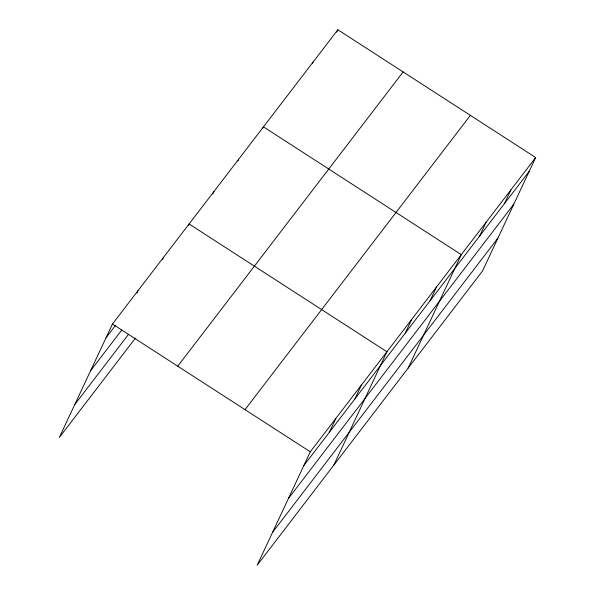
<?xml version="1.0" encoding="UTF-8"?>
<svg xmlns="http://www.w3.org/2000/svg" width="595" height="595" viewBox="0 0 595 595"><rect width="100%" height="100%" fill="white"/><g stroke="black" fill="none" stroke-linecap="round" stroke-linejoin="round"><path stroke-width="0.89" d="M535.664 157.534L310.293 451.806L257.152 565.25L482.53 270.978L535.664 157.534L337.848 29.75L112.47 324.022L59.336 437.466L135.407 338.139M136.88 293.097L138.018 290.672M162.42 259.747L163.558 257.323M188.34 225.587L189.098 223.973L386.921 351.757L333.78 465.201M212.757 194.03L213.895 191.597M237.926 160.851L238.684 159.229M262.715 128.475L263.473 126.861L461.296 254.645L408.155 368.089M312.301 63.739L313.059 62.118M336.711 32.175L337.848 29.75M329.392 432.215L335.833 418.456M354.932 398.866L361.381 385.106M405.269 333.148L411.71 319.389M430.059 300.772L436.499 287.013M479.637 236.037L486.085 222.277M504.434 203.668L510.874 189.909M106.029 337.782L115.467 325.458M90.619 370.678L121.715 330.076M74.739 404.57L128.602 334.241M177.756 366.193L403.127 71.921M245.014 409.643L470.385 115.371M303.844 465.565L529.223 171.293M288.441 498.461L513.812 204.189M272.562 532.354L497.933 238.082M112.47 324.022L310.293 451.806"/></g></svg>
